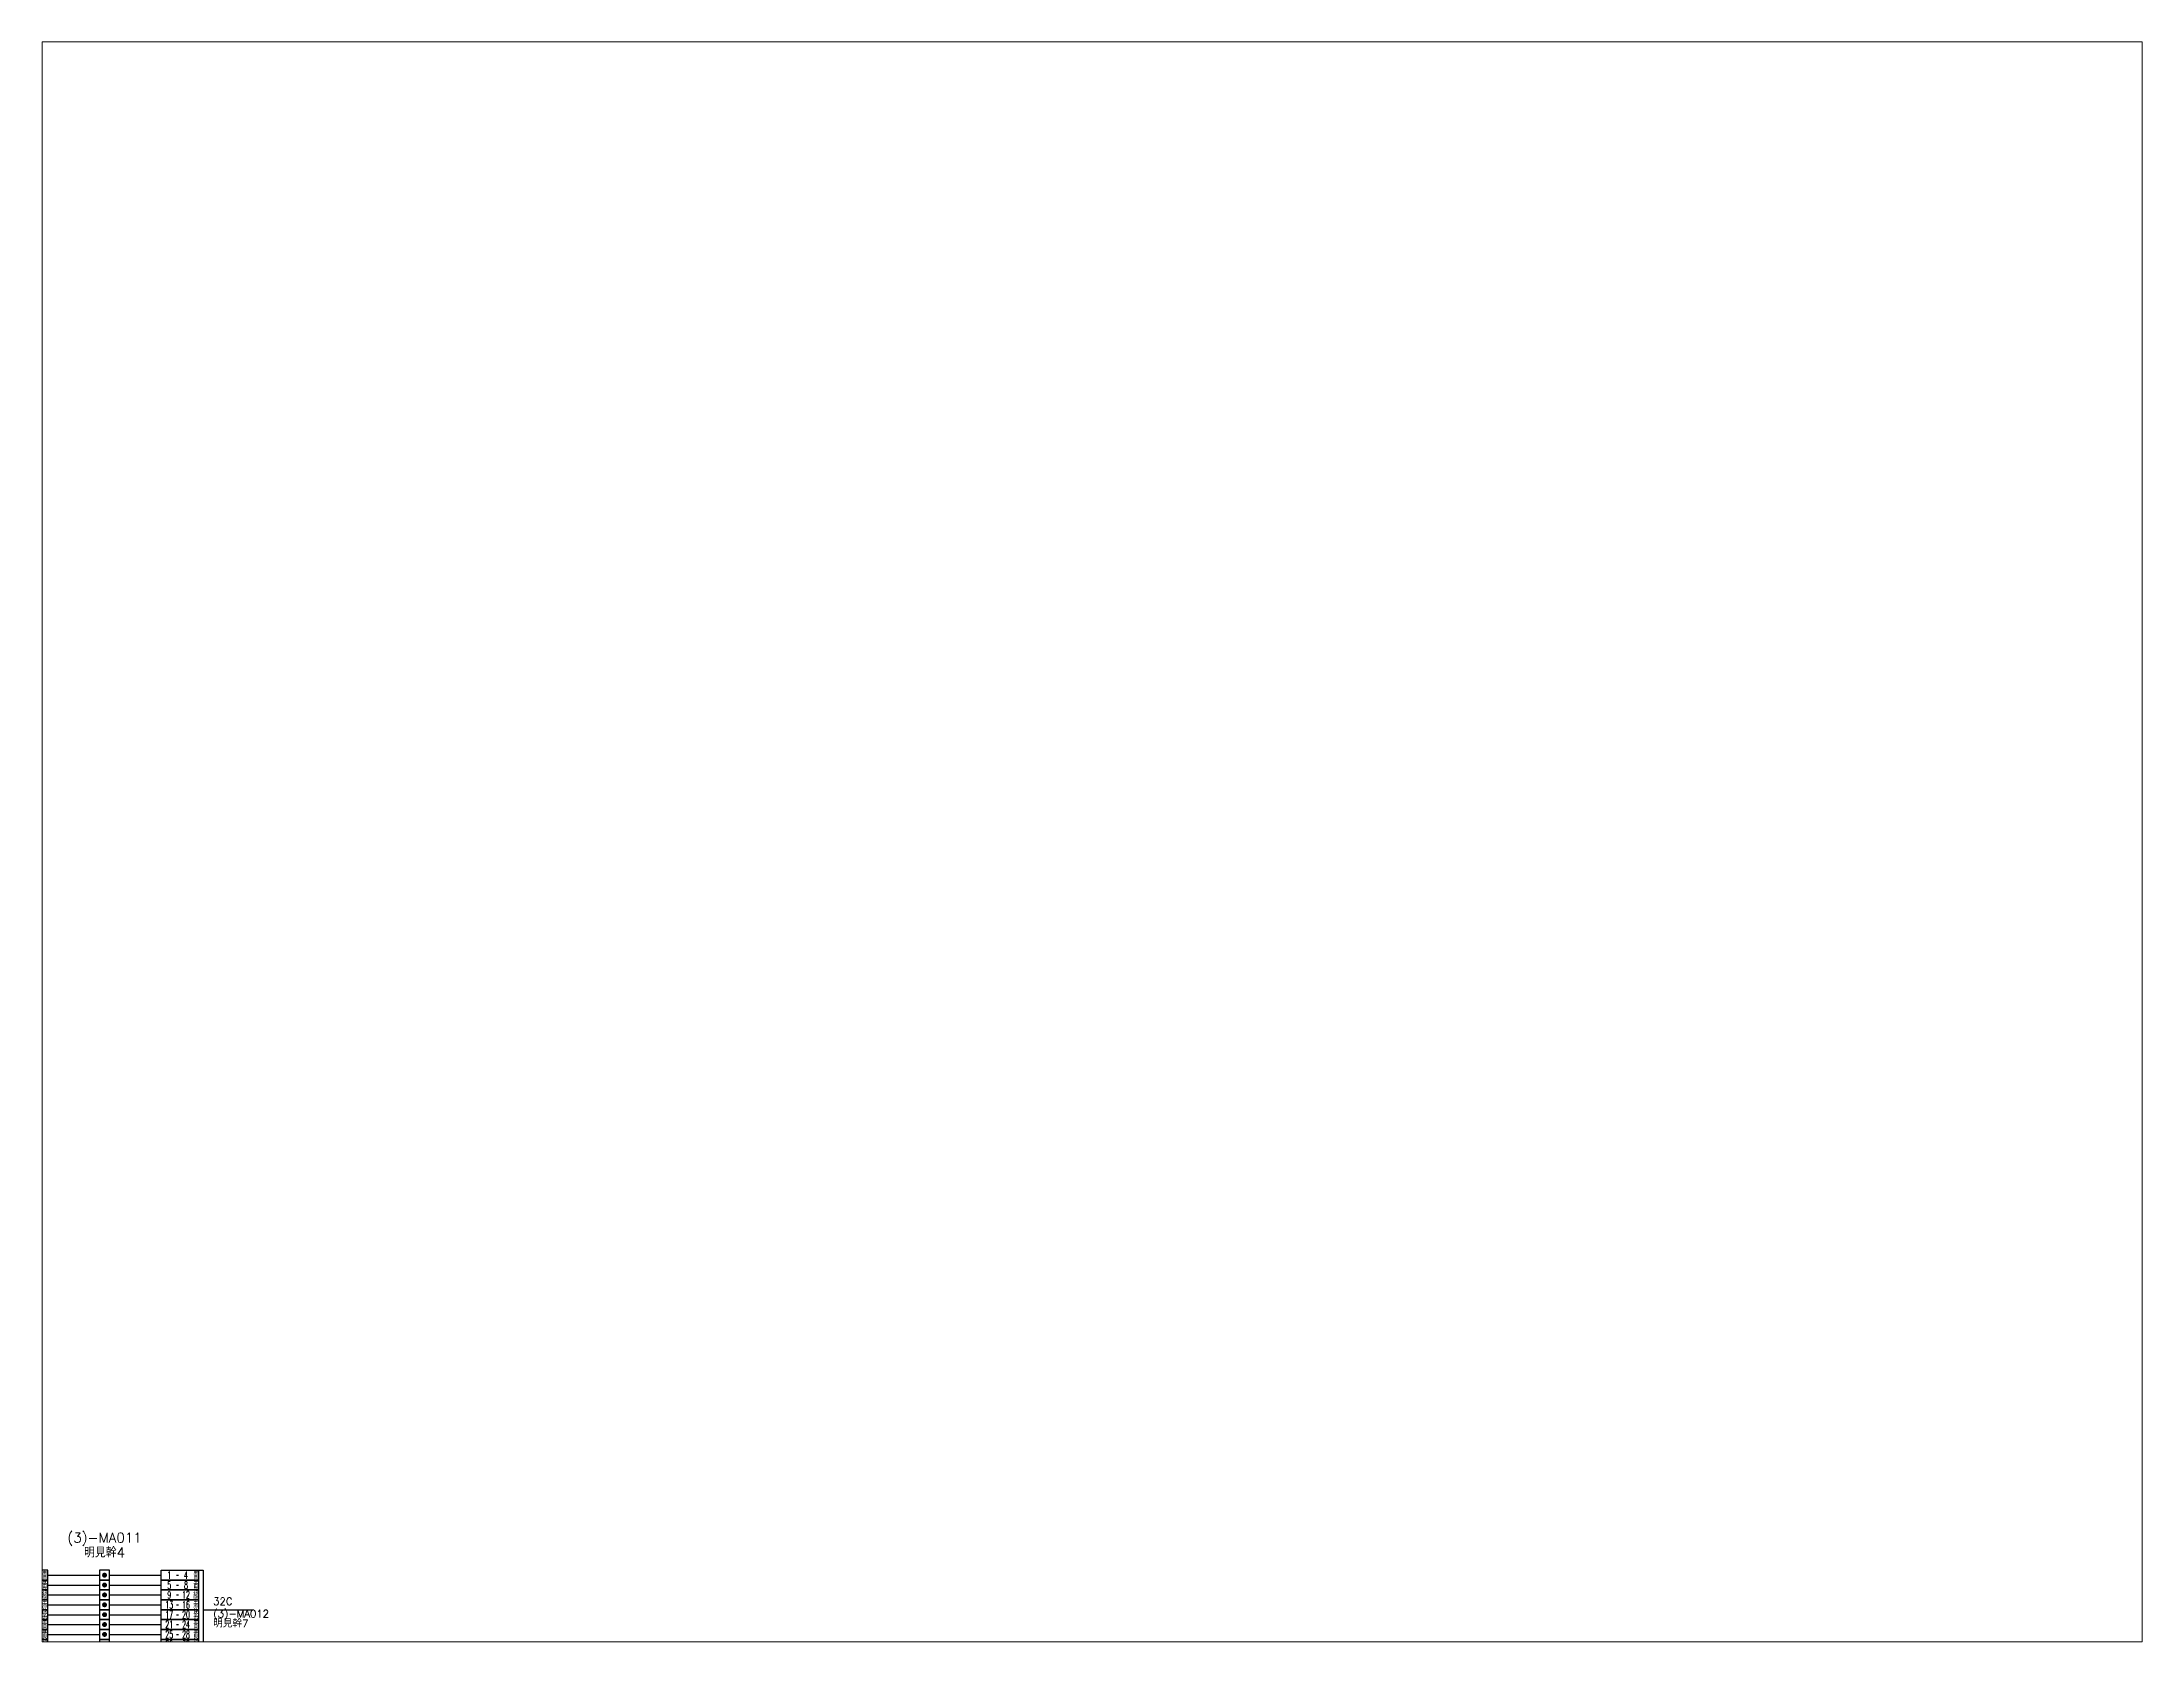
# Paper-space layout 'ﾚｲｱｳﾄ1' of a CAD drawing. Extents: x 27 to 240, y 20 to 183.
# The model-space entities are those that its viewports show. They can reach past a viewport. Long polylines and large blocks are cut down to what shows.
import ezdxf
from ezdxf.enums import TextEntityAlignment as Align

# ---------------------------------------------------------------- set-up
doc = ezdxf.new("R2010")
doc.units = 0
for name, color, linetype in [('SIN_CABLE', 2, 'Continuous'), ('SIN_CABLEHAN', 1, 'Continuous'), ('SIN_DEFPOINTS', 8, 'Continuous'), ('SIN_GREEN', 3, 'Continuous'), ('SIN_HOJOTEXT', 2, 'Continuous'), ('SIN_WAKU', 4, 'Continuous')]:
    doc.layers.add(name, color=color, linetype=linetype)
doc.styles.get("Standard").update_dxf_attribs({"font": 'txt.shx', "bigfont": 'extfont.shx'})

# ---------------------------------------------------------------- blocks, each defined once
blk = doc.blocks.new('SIN_CA4L')
at = {"color": 0, "linetype": 'ByBlock'}
for p, q in [((-6, 0), (-5.6, 0)), ((-1.5, 0), (0, 0))]:
    blk.add_line(p, q, dxfattribs=at)
at = {"layer": 'SIN_DEFPOINTS', "linetype": 'ByBlock'}
blk.add_lwpolyline([(-9, -1), (-1.5, -1), (-1.5, 1), (-9, 1)], close=True, dxfattribs=at)
at = {"color": 0, "linetype": 'ByBlock', "width": 0.5}
for tag, p in [('NO1', (-7.5, 0)), ('NO2', (-4.1, 0)), ('CO', (-2.1, 0))]:
    blk.add_attdef(tag, text='', height=1.5, dxfattribs=at).set_placement(p, align=Align.MIDDLE)
blk = doc.blocks.new('SIN_CA4R')
at = {"color": 0, "linetype": 'ByBlock'}
for p, q in [((0, 0), (1.5, 0)), ((4.6, 0), (5, 0))]:
    blk.add_line(p, q, dxfattribs=at)
at = {"layer": 'SIN_DEFPOINTS', "linetype": 'ByBlock'}
blk.add_lwpolyline([(9, -1), (1.5, -1), (1.5, 1), (9, 1)], close=True, dxfattribs=at)
at = {"color": 0, "linetype": 'ByBlock', "width": 0.5}
for tag, p in [('NO1', (3.1, 0)), ('NO2', (6.5, 0)), ('CO', (8.5, 0))]:
    blk.add_attdef(tag, text='', height=1.5, dxfattribs=at).set_placement(p, align=Align.MIDDLE)
blk = doc.blocks.new('SP_SP4T')
at = {"color": 0, "linetype": 'ByBlock'}
for p, q in [((0, 0), (1, 0)), ((3, 0), (4, 0))]:
    blk.add_line(p, q, dxfattribs=at)
blk.add_lwpolyline([(1, -1), (3, -1), (3, 1), (1, 1)], close=True, dxfattribs=at)
at = {"color": 0, "linetype": 'ByBlock', "const_width": 0.5}
blk.add_lwpolyline([(1.75, 0, 1), (2.25, 0, 1)], format="xyb", close=True, dxfattribs=at)

msp = doc.modelspace()

# ---------------------------------------------------------------- linework, layer by layer
at = {"layer": 'SIN_CABLE'}
msp.add_line((30, -7), (40, -7), dxfattribs=at)
at = {"layer": 'SIN_CABLEHAN'}
msp.add_lwpolyline([(29, 1), (30, 1), (30, -15), (29, -15)], dxfattribs=at)
at = {"layer": 'SIN_GREEN'}
for points in [[(0, 0), (8, 0)], [(12, 0), (13, 0), (13, 0), (20, 0)], [(0, -2), (8, -2)], [(0, -4), (8, -4)], [(12, -2), (13.25, -2), (13.25, -2), (20, -2)], [(12, -4), (13.5, -4), (13.5, -4), (20, -4)], [(0, -6), (8, -6)], [(0, -8), (8, -8)], [(12, -6), (13.75, -6), (13.75, -6), (20, -6)], [(12, -8), (14, -8), (14, -8), (20, -8)], [(0, -10), (8, -10)], [(0, -12), (8, -12)], [(12, -10), (14.25, -10), (14.25, -10), (20, -10)], [(12, -12), (14.5, -12), (14.5, -12), (20, -12)], [(0, -14), (8, -14)], [(12, -14), (14.75, -14), (14.75, -14), (20, -14)]]:
    msp.add_lwpolyline(points, dxfattribs=at)

# ---------------------------------------------------------------- block references
for name, p, values in [('SIN_CA4L', (0, 0), {'NO1': '1', 'NO2': '4', 'CO': '青'}), ('SIN_CA4R', (20, 0), {'NO1': '1', 'NO2': '4', 'CO': '青'}), ('SIN_CA4L', (0, -2), {'NO1': '5', 'NO2': '8', 'CO': '黄'}), ('SIN_CA4L', (0, -4), {'NO1': '9', 'NO2': '12', 'CO': '緑'}), ('SIN_CA4R', (20, -2), {'NO1': '5', 'NO2': '8', 'CO': '黄'}), ('SIN_CA4R', (20, -4), {'NO1': '9', 'NO2': '12', 'CO': '緑'}), ('SIN_CA4L', (0, -6), {'NO1': '13', 'NO2': '16', 'CO': '赤'}), ('SIN_CA4L', (0, -8), {'NO1': '17', 'NO2': '20', 'CO': '紫'}), ('SIN_CA4R', (20, -6), {'NO1': '13', 'NO2': '16', 'CO': '赤'}), ('SIN_CA4R', (20, -8), {'NO1': '17', 'NO2': '20', 'CO': '紫'}), ('SIN_CA4L', (0, -10), {'NO1': '21', 'NO2': '24', 'CO': '青'}), ('SIN_CA4L', (0, -12), {'NO1': '25', 'NO2': '28', 'CO': '黄'}), ('SIN_CA4R', (20, -10), {'NO1': '21', 'NO2': '24', 'CO': '青'}), ('SIN_CA4R', (20, -12), {'NO1': '25', 'NO2': '28', 'CO': '黄'}), ('SIN_CA4L', (0, -14), {'NO1': '29', 'NO2': '32', 'CO': '緑'}), ('SIN_CA4R', (20, -14), {'NO1': '29', 'NO2': '32', 'CO': '緑'})]:
    msp.add_blockref(name, p, dxfattribs=at).add_auto_attribs(values)
for p in [(8, 0), (8, -2), (8, -4), (8, -6), (8, -8), (8, -10), (8, -12), (8, -14)]:
    msp.add_blockref('SP_SP4T', p, dxfattribs=at)

# ---------------------------------------------------------------- texts
at = {"layer": 'SIN_CABLE'}
msp.add_text('32C', height=1.5, dxfattribs=at).set_placement((32, -6.5), align=Align.BOTTOM_LEFT)
at = {"layer": 'SIN_HOJOTEXT'}
for s, p in [('(3)-MA012', (32, -9)), ('明見幹7', (32, -11))]:
    msp.add_text(s, height=1.5, dxfattribs=at).set_placement(p, align=Align.BOTTOM_LEFT)
at = {"layer": 'SIN_WAKU'}
for s, p in [('(3)-MA011', (10, 6)), ('明見幹4', (10, 3))]:
    msp.add_text(s, height=2, dxfattribs=at).set_placement(p, align=Align.BOTTOM_CENTER)

psp = doc.layouts.new('ﾚｲｱｳﾄ1')

# ---------------------------------------------------------------- viewports
at = {"layer": '0'}
psp.add_viewport(center=(133.35, 101.6), size=(213.36, 162.56), view_center_point=(210, 148.5), view_height=324.0678, dxfattribs=at)

doc.saveas('drawing.dxf')
